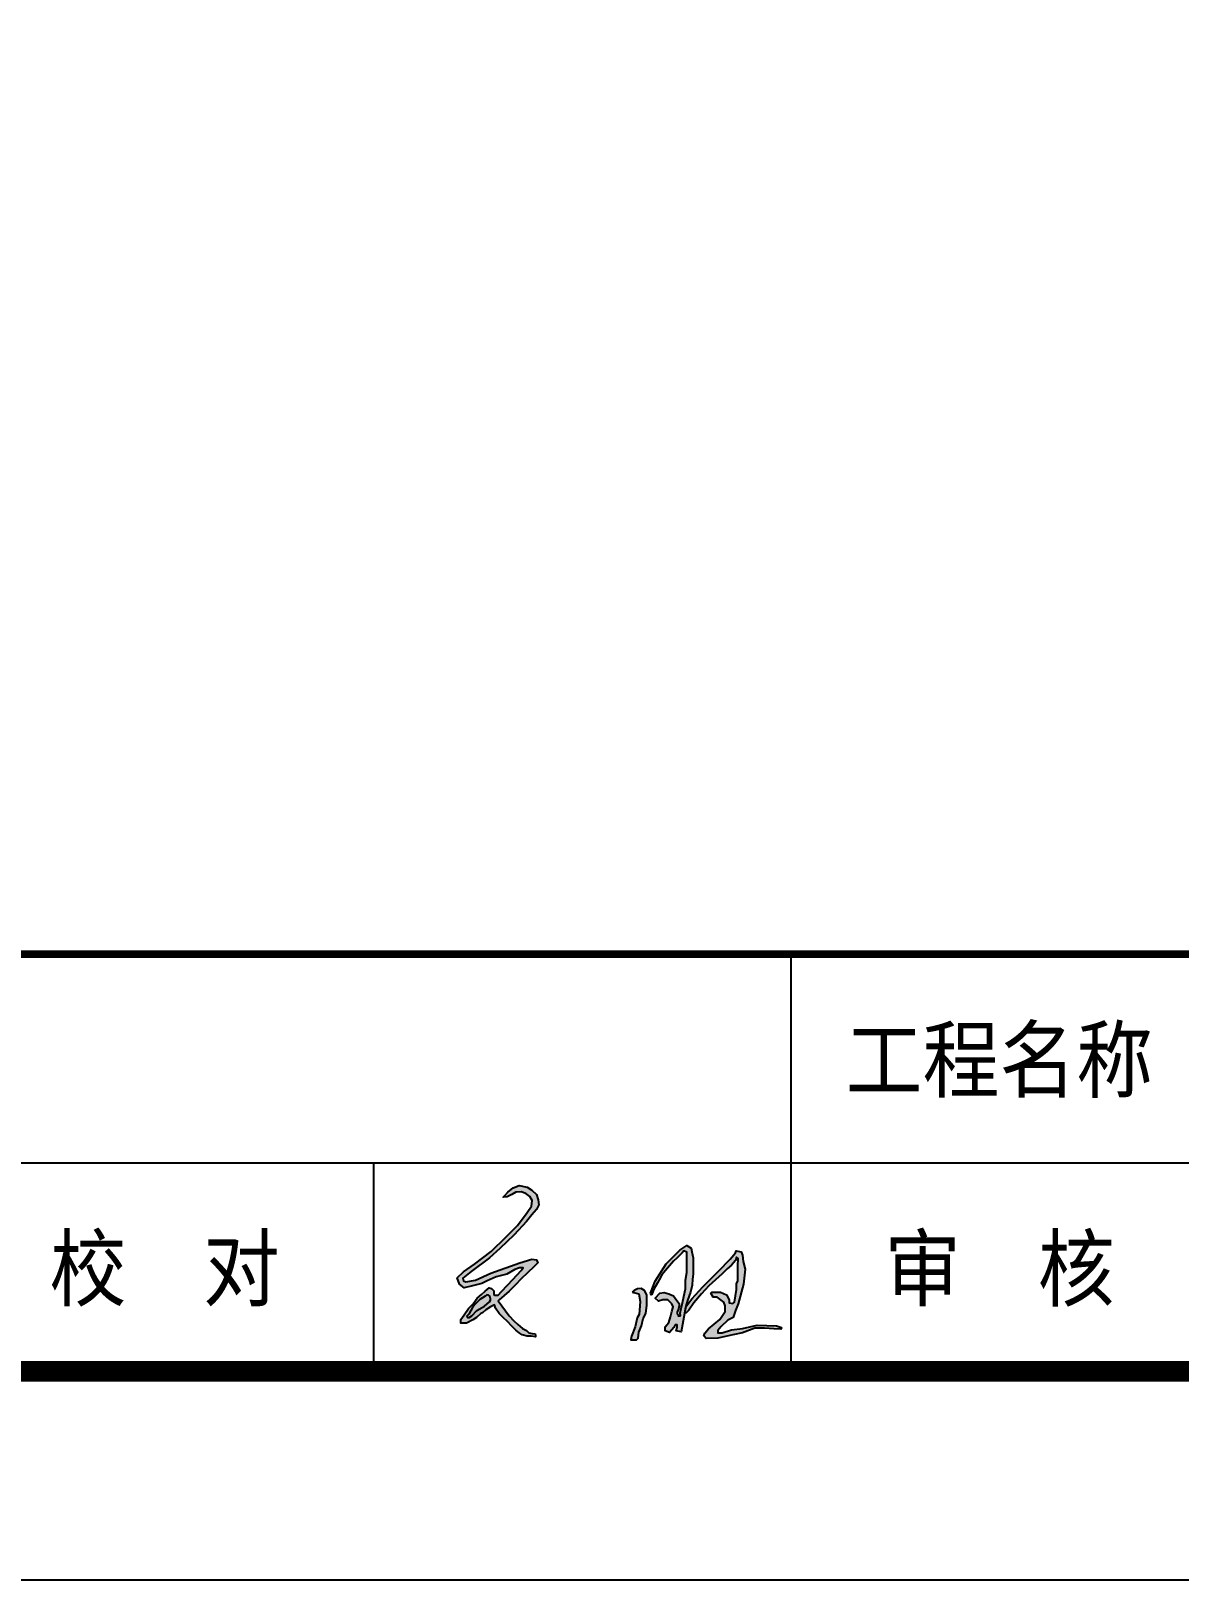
# Model space of a CAD drawing. Extents: x 43627 to 1359545, y -692302 to -50983.
# Drawn here: x 828552 to 834054, y -692302 to -684877 of the extents above; entities that cross this region are included whole.
import ezdxf
from ezdxf.enums import TextEntityAlignment as Align

# ---------------------------------------------------------------- set-up
doc = ezdxf.new("R2018")
doc.units = 0
doc.header["$LTSCALE"] = 1000
doc.header["$MEASUREMENT"] = 0
for name, color, linetype in [('_签字', 2, 'Continuous'), ('tuqian_neibu_pl', 7, 'Continuous'), ('图签目录', 255, 'Continuous'), ('标准图签', 7, 'Continuous')]:
    doc.layers.add(name, color=color, linetype=linetype)
doc.styles.get("Standard").update_dxf_attribs({"font": 'gbenor.shx', "bigfont": 'gbcbig.shx'})
doc.styles.add('宋体', font='宋体.ttf', dxfattribs={"width": 0.8})

# ---------------------------------------------------------------- blocks, each defined once
blk = doc.blocks.new('212')
h = blk.add_hatch(color=256)
h.paths.add_polyline_path([(757691, 53686), (757711, 53709), (757746, 53737), (757784, 53751), (757837, 53740), (757867, 53722), (757896, 53694), (757908, 53658), (757911, 53627), (757897, 53595), (757867, 53560), (757831, 53518), (757751, 53431), (757659, 53343), (757591, 53282), (757472, 53192), (757419, 53149), (757422, 53131), (757437, 53126), (757501, 53137), (757600, 53182), (757788, 53250), (757866, 53272), (757896, 53268), (757906, 53250), (757881, 53225), (757839, 53185), (757798, 53144), (757760, 53107), (757718, 53065), (757653, 53009), (757647, 53001), (757719, 52904), (757750, 52873), (757775, 52848), (757805, 52823), (757831, 52809), (757847, 52793), (757869, 52790), (757889, 52787), (757891, 52778), (757891, 52768), (757862, 52772), (757836, 52772), (757804, 52780), (757784, 52795), (757763, 52811), (757738, 52836), (757705, 52869), (757682, 52892), (757655, 52919), (757630, 52954), (757623, 52975), (757597, 52964), (757568, 52944), (757545, 52925), (757534, 52920), (757507, 52893), (757482, 52878), (757441, 52857), (757405, 52857), (757405, 52881), (757426, 52910), (757455, 52952), (757486, 52982), (757512, 53020), (757540, 53043), (757562, 53065), (757589, 53087), (757604, 53082), (757620, 53068), (757620, 53045), (757623, 53038), (757648, 53039), (757669, 53062), (757709, 53103), (757743, 53140), (757798, 53199), (757809, 53216), (757787, 53216), (757756, 53206), (757703, 53175), (757634, 53158), (757575, 53132), (757541, 53114), (757481, 53100), (757426, 53087), (757397, 53111), (757382, 53151), (757423, 53191), (757493, 53240), (757602, 53322), (757699, 53419), (757773, 53492), (757836, 53576), (757864, 53618), (757869, 53654), (757853, 53681), (757828, 53700), (757797, 53710), (757763, 53708), (757736, 53693), (757706, 53679), (757681, 53677)])
h.paths.add_polyline_path([(758637, 53051), (758667, 53130), (758739, 53243), (758829, 53332), (758874, 53362), (758902, 53345), (758907, 53321), (758914, 53282), (758914, 53242), (758914, 53213), (758915, 53175), (758911, 53143), (758908, 53103), (758898, 53059), (758878, 53005), (758868, 52967), (758838, 52801), (758804, 52807), (758811, 52829), (758811, 52845), (758797, 52845), (758790, 52829), (758762, 52797), (758734, 52808), (758734, 52833), (758756, 52862), (758767, 52897), (758777, 52932), (758786, 52963), (758776, 52983), (758751, 53009), (758717, 53009), (758690, 53000), (758667, 53020), (758698, 53051), (758727, 53057), (758756, 53047), (758787, 53035), (758809, 53004), (758823, 52985), (758823, 52967), (758817, 52944), (758811, 52928), (758811, 52917), (758817, 52910), (758817, 52904), (758828, 52904), (758833, 52907), (758831, 52922), (758838, 52953), (758845, 52989), (758855, 53031), (758865, 53080), (758865, 53137), (758874, 53187), (758874, 53240), (758874, 53278), (758874, 53318), (758855, 53326), (758843, 53314), (758811, 53282), (758787, 53259), (758749, 53215), (758712, 53171), (758694, 53138), (758684, 53118), (758660, 53078), (758646, 53044), (758641, 53042)])
for points in [[(758867, 52964), (758906, 53015), (758978, 53092), (759082, 53198), (759156, 53272), (759191, 53313), (759194, 53328), (759227, 53320), (759236, 53299), (759240, 53257), (759252, 53208), (759242, 53110), (759207, 52983), (759191, 52939), (759174, 52894), (759141, 52877), (759098, 52835), (759075, 52809), (759075, 52804), (759075, 52795), (759104, 52795), (759165, 52813), (759236, 52823), (759331, 52843), (759456, 52840), (759490, 52829), (759484, 52817), (759440, 52821), (759379, 52825), (759315, 52825), (759236, 52793), (759173, 52781), (759075, 52759), (759000, 52758), (758984, 52774), (758991, 52792), (759015, 52820), (759089, 52881), (759124, 52932), (759124, 52969), (759115, 52994), (759071, 53026), (759044, 53026), (759029, 53051), (759036, 53059), (759092, 53059), (759132, 53042), (759148, 53008), (759148, 52988), (759173, 52984), (759183, 52993), (759196, 53076), (759196, 53112), (759206, 53132), (759206, 53180), (759206, 53227), (759207, 53277), (759196, 53286), (759191, 53264), (759165, 53234), (759135, 53209), (759104, 53178), (759016, 53099), (758969, 53048), (758920, 52989), (758886, 52941), (758870, 52925), (758860, 52923)], [(758519, 53058), (758562, 53047), (758571, 52997), (758563, 52913), (758551, 52891), (758539, 52834), (758515, 52773), (758510, 52749), (758546, 52749), (758558, 52760), (758562, 52799), (758580, 52840), (758591, 52887), (758607, 52920), (758613, 52973), (758613, 53008), (758613, 53042), (758598, 53070), (758578, 53082), (758553, 53081), (758532, 53069)]]:
    blk.add_hatch(color=256).paths.add_polyline_path(points)
for points in [[(757691, 53686), (757711, 53709), (757746, 53737), (757784, 53751), (757837, 53740), (757867, 53722), (757896, 53694), (757908, 53658), (757911, 53627), (757897, 53595), (757867, 53560), (757831, 53518), (757751, 53431), (757659, 53343), (757591, 53282), (757472, 53192), (757419, 53149), (757422, 53131), (757437, 53126), (757501, 53137), (757600, 53182), (757788, 53250), (757866, 53272), (757896, 53268), (757906, 53250), (757881, 53225), (757839, 53185), (757798, 53144), (757760, 53107), (757718, 53065), (757653, 53009), (757647, 53001), (757719, 52904), (757750, 52873), (757775, 52848), (757805, 52823), (757831, 52809), (757847, 52793), (757869, 52790), (757889, 52787), (757891, 52778), (757891, 52768), (757862, 52772), (757836, 52772), (757804, 52780), (757784, 52795), (757763, 52811), (757738, 52836), (757705, 52869), (757682, 52892), (757655, 52919), (757630, 52954), (757623, 52975), (757597, 52964), (757568, 52944), (757545, 52925), (757534, 52920), (757507, 52893), (757482, 52878), (757441, 52857), (757405, 52857), (757405, 52881), (757426, 52910), (757455, 52952), (757486, 52982), (757512, 53020), (757540, 53043), (757562, 53065), (757589, 53087), (757604, 53082), (757620, 53068), (757620, 53045), (757623, 53038), (757648, 53039), (757669, 53062), (757709, 53103), (757743, 53140), (757798, 53199), (757809, 53216), (757787, 53216), (757756, 53206), (757703, 53175), (757634, 53158), (757575, 53132), (757541, 53114), (757481, 53100), (757426, 53087), (757397, 53111), (757382, 53151), (757423, 53191), (757493, 53240), (757602, 53322), (757699, 53419), (757773, 53492), (757836, 53576), (757864, 53618), (757869, 53654), (757853, 53681), (757828, 53700), (757797, 53710), (757763, 53708), (757736, 53693), (757706, 53679), (757681, 53677), (757691, 53686)], [(758637, 53051), (758667, 53130), (758739, 53243), (758829, 53332), (758874, 53362), (758902, 53345), (758907, 53321), (758914, 53282), (758914, 53242), (758914, 53213), (758915, 53175), (758911, 53143), (758908, 53103), (758898, 53059), (758878, 53005), (758868, 52967), (758838, 52801), (758804, 52807), (758811, 52829), (758811, 52845), (758797, 52845), (758790, 52829), (758762, 52797), (758734, 52808), (758734, 52833), (758756, 52862), (758767, 52897), (758777, 52932), (758786, 52963), (758776, 52983), (758751, 53009), (758717, 53009), (758690, 53000), (758667, 53020), (758698, 53051), (758727, 53057), (758756, 53047), (758787, 53035), (758809, 53004), (758823, 52985), (758823, 52967), (758817, 52944), (758811, 52928), (758811, 52917), (758817, 52910), (758817, 52904), (758828, 52904), (758833, 52907), (758831, 52922), (758838, 52953), (758845, 52989), (758855, 53031), (758865, 53080), (758865, 53137), (758874, 53187), (758874, 53240), (758874, 53278), (758874, 53318), (758855, 53326), (758843, 53314), (758811, 53282), (758787, 53259), (758749, 53215), (758712, 53171), (758694, 53138), (758684, 53118), (758660, 53078), (758646, 53044), (758641, 53042), (758637, 53051)], [(758867, 52964), (758906, 53015), (758978, 53092), (759082, 53198), (759156, 53272), (759191, 53313), (759194, 53328), (759227, 53320), (759236, 53299), (759240, 53257), (759252, 53208), (759242, 53110), (759207, 52983), (759191, 52939), (759174, 52894), (759141, 52877), (759098, 52835), (759075, 52809), (759075, 52804), (759075, 52795), (759104, 52795), (759165, 52813), (759236, 52823), (759331, 52843), (759456, 52840), (759490, 52829), (759484, 52817), (759440, 52821), (759379, 52825), (759315, 52825), (759236, 52793), (759173, 52781), (759075, 52759), (759000, 52758), (758984, 52774), (758991, 52792), (759015, 52820), (759089, 52881), (759124, 52932), (759124, 52969), (759115, 52994), (759071, 53026), (759044, 53026), (759029, 53051), (759036, 53059), (759092, 53059), (759132, 53042), (759148, 53008), (759148, 52988), (759173, 52984), (759183, 52993), (759196, 53076), (759196, 53112), (759206, 53132), (759206, 53180), (759206, 53227), (759207, 53277), (759196, 53286), (759191, 53264), (759165, 53234), (759135, 53209), (759104, 53178), (759016, 53099), (758969, 53048), (758920, 52989), (758886, 52941), (758870, 52925), (758860, 52923), (758867, 52964)], [(758519, 53058), (758562, 53047), (758571, 52997), (758563, 52913), (758551, 52891), (758539, 52834), (758515, 52773), (758510, 52749), (758546, 52749), (758558, 52760), (758562, 52799), (758580, 52840), (758591, 52887), (758607, 52920), (758613, 52973), (758613, 53008), (758613, 53042), (758598, 53070), (758578, 53082), (758553, 53081), (758532, 53069), (758519, 53058)], [(757598, 53015), (757594, 53033), (757585, 53038), (757573, 53042), (757563, 53032), (757528, 53010), (757497, 52979), (757480, 52958), (757469, 52940), (757457, 52915), (757445, 52902), (757448, 52894), (757459, 52894), (757476, 52904), (757508, 52940), (757559, 52967), (757592, 52996), (757598, 53006), (757598, 53015)]]:
    blk.add_lwpolyline(points)
blk = doc.blocks.new('ztwj09')
for p, q in [((125575, 3000), (125575, 1000)), ((117575, 2000), (146175, 2000)), ((123575, 2000), (123575, 1000))]:
    blk.add_line(p, q)
at = {"const_width": 35.9}
blk.add_lwpolyline([(107175, 3000), (146175, 3000)], dxfattribs=at)
at = {"layer": 'tuqian_neibu_pl'}
blk.add_lwpolyline([(0, 0), (0, 59400), (147175, 59400), (147175, 0), (0, 0)], dxfattribs=at)
at = {"layer": 'tuqian_neibu_pl', "const_width": 100}
blk.add_lwpolyline([(1000, 1000), (1000, 58400), (146175, 58400), (146175, 1000)], close=True, dxfattribs=at)
at = {"layer": '_签字', "xscale": 0.7372799999999999, "yscale": 0.7372799999999999, "zscale": 0.7372799999999999}
blk.add_blockref('212', (-434425.4, -37739.1), dxfattribs=at)
at = {"style": '宋体', "width": 0.9}
for s, p in [('工程名称', (126575, 2500)), ('校  对', (122575, 1500)), ('审  核', (126575, 1500))]:
    blk.add_text(s, height=300, rotation=359.99999, dxfattribs=at).set_placement(p, align=Align.MIDDLE)
at = {"layer": '图签目录', "style": '宋体', "width": 0.8}
for tag, p in [('图纸编号', (144883.3, 2513)), ('图纸时间', (136700.4, 1527.6)), ('设计号', (140575, 1500))]:
    blk.add_attdef(tag, text='', height=300, dxfattribs=at).set_placement(p, align=Align.MIDDLE)
at = {"layer": '图签目录', "lineweight": 30, "width": 0.8, "flags": 104}
for tag, p in [('建设单位', (122575, 2466.4)), ('工程名称', (130575, 2492)), ('图纸名称', (138575, 2500))]:
    blk.add_attdef(tag, text='', height=300, dxfattribs=at).set_placement(p, align=Align.MIDDLE_CENTER)
at = {"layer": '图签目录', "style": '宋体', "width": 0.8}
for tag, p in [('65', (142571.6, 1364.2)), ('3', (144871.8, 1346.9))]:
    blk.add_attdef(tag, text='', height=300, dxfattribs=at).set_placement(p, align=Align.CENTER)

msp = doc.modelspace()

# ---------------------------------------------------------------- block references
at = {"layer": '标准图签'}
ref = msp.add_blockref('ztwj09', (706618, -692301.5), dxfattribs=at)
lines = msp.add_mtext('\\W0.8000;', dxfattribs={"layer": '图签目录', "insert": (829193, -689835.2), "char_height": 4792.03, "attachment_point": 1})
ref.add_attrib('建设单位', '', (829193, -689835.2), dxfattribs={"flags": 104}).embed_mtext(lines)

doc.saveas('drawing.dxf')
